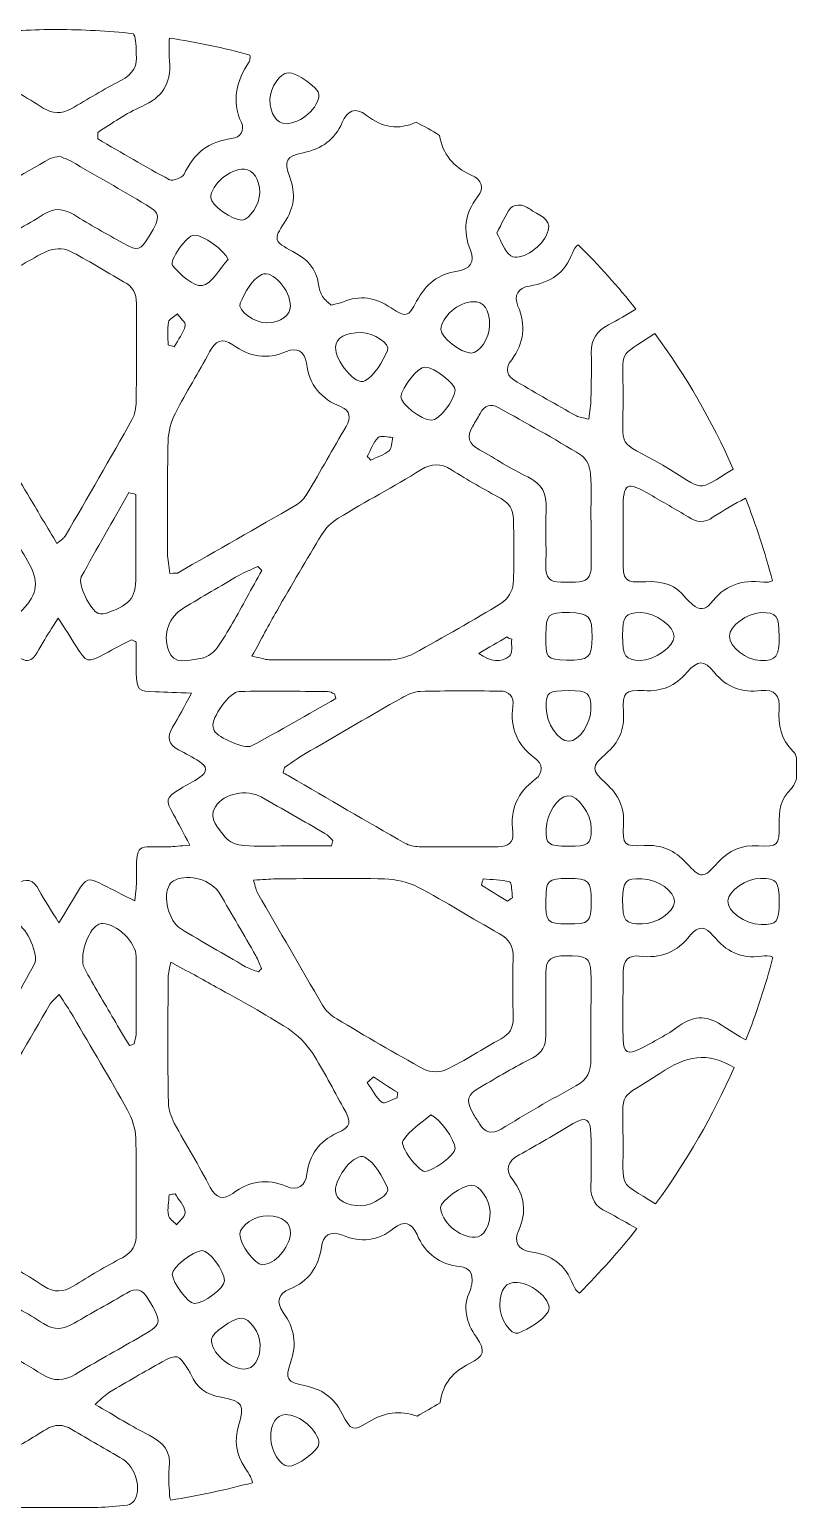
# Model space of a CAD drawing. Header units: millimetres. Extents: x -685 to 442, y -246 to 853.
# Drawn here: x -569.6 to -509.4, y 594.7 to 710.7 of the extents above; entities that cross this region are included whole.
import ezdxf

# ---------------------------------------------------------------- set-up
doc = ezdxf.new("R2010")
doc.units = ezdxf.units.MM
doc.header["$MEASUREMENT"] = 0
doc.layers.add('Layer 1', color=7, linetype='Continuous')

# ---------------------------------------------------------------- blocks, each defined once
blk = doc.blocks.new('block 117')
at = {"layer": 'Layer 1', "lineweight": 0}
for points, knots in [([(-572.47, 706.88), (-571.15, 706.08), (-569.79, 705.34), (-568.5, 704.51), (-567.76, 704.05), (-567.08, 704.02), (-566.31, 704.45), (-565.02, 705.19), (-563.73, 705.99), (-562.4, 706.67), (-561.45, 707.16), (-561.05, 707.87), (-561.2, 708.76), (-561.2, 709.62), (-561.23, 710.08), (-561.45, 710.36), (-563.42, 710.55), (-565.39, 710.67), (-567.39, 710.67), (-569.27, 710.67), (-571.12, 710.58), (-572.97, 710.39), (-573, 710.36), (-573.03, 710.36), (-573.06, 710.33), (-573.74, 709.75), (-573.27, 707.38), (-572.47, 706.88)], [0, 0, 0, 0, 1, 1, 1, 2, 2, 2, 3, 3, 3, 4, 4, 4, 5, 5, 5, 6, 6, 6, 7, 7, 7, 8, 8, 8, 9, 9, 9, 9]), ([(-558.58, 708.21), (-558.46, 706.36), (-559.14, 705.34), (-560.77, 704.64), (-561.97, 704.11), (-563.08, 703.31), (-564.22, 702.6), (-564.22, 702.42), (-564.22, 702.27), (-564.22, 702.08), (-562.34, 701), (-560.49, 699.9), (-558.58, 698.88), (-558.34, 698.76), (-557.57, 699.03), (-557.44, 699.31), (-556.67, 700.94), (-555.5, 701.9), (-553.71, 702.11), (-553.01, 702.2), (-552.67, 702.76), (-552.94, 703.37), (-553.75, 705.13), (-553.31, 706.64), (-552.33, 708.14), (-552.27, 708.24), (-552.24, 708.45), (-552.27, 708.67), (-554.33, 709.22), (-556.43, 709.68), (-558.58, 709.99), (-558.64, 709.65), (-558.64, 709.07), (-558.58, 708.21)], [0, 0, 0, 0, 1, 1, 1, 2, 2, 2, 3, 3, 3, 4, 4, 4, 5, 5, 5, 6, 6, 6, 7, 7, 7, 8, 8, 8, 9, 9, 9, 10, 10, 10, 11, 11, 11, 11]), ([(-549.43, 703.28), (-548.23, 703.31), (-546.85, 704.54), (-546.85, 705.56), (-546.85, 706.08), (-548.57, 707.31), (-549.28, 707.28), (-549.93, 707.25), (-550.67, 706.11), (-550.7, 705.19), (-550.7, 704.05), (-550.2, 703.28), (-549.43, 703.28)], [0, 0, 0, 0, 1, 1, 1, 2, 2, 2, 3, 3, 3, 4, 4, 4, 4]), ([(-543.12, 703.93), (-544.01, 704.64), (-544.63, 704.3), (-545.03, 703.37), (-545.61, 702.02), (-546.63, 701.31), (-548.08, 701), (-549.46, 700.7), (-549.62, 700.42), (-549.13, 699.07), (-548.66, 697.77), (-548.79, 696.66), (-549.56, 695.53), (-550.45, 694.17), (-550.39, 694.02), (-548.91, 693.25), (-547.77, 692.66), (-547.06, 691.93), (-546.88, 690.66), (-546.85, 690.32), (-546.72, 689.99), (-546.57, 689.71), (-546.38, 689.43), (-546.08, 689.22), (-545.89, 689.03), (-545.46, 689.16), (-545.21, 689.19), (-545, 689.28), (-543.64, 689.86), (-542.41, 689.65), (-541.18, 688.82), (-540.04, 688.05), (-539.82, 688.08), (-539.18, 689.34), (-538.47, 690.69), (-537.48, 691.49), (-535.97, 691.71), (-534.99, 691.86), (-534.59, 692.45), (-534.96, 693.34), (-535.57, 694.88), (-535.42, 696.23), (-534.4, 697.53), (-533.85, 698.23), (-534.03, 698.88), (-534.9, 699.25), (-536.28, 699.87), (-537.14, 700.85), (-537.39, 702.36), (-537.98, 702.73), (-538.59, 703.07), (-539.21, 703.4), (-540.59, 702.76), (-541.89, 702.97), (-543.12, 703.93)], [0, 0, 0, 0, 1, 1, 1, 2, 2, 2, 3, 3, 3, 4, 4, 4, 5, 5, 5, 6, 6, 6, 7, 7, 7, 8, 8, 8, 9, 9, 9, 10, 10, 10, 11, 11, 11, 12, 12, 12, 13, 13, 13, 14, 14, 14, 15, 15, 15, 16, 16, 16, 17, 17, 17, 18, 18, 18, 18]), ([(-574.35, 694.33), (-573.92, 693.4), (-573.34, 693.34), (-572.5, 693.83), (-571.18, 694.63), (-569.79, 695.31), (-568.5, 696.14), (-567.64, 696.7), (-566.93, 696.63), (-566.1, 696.14), (-564.83, 695.34), (-563.51, 694.63), (-562.22, 693.89), (-561.05, 693.25), (-560.86, 693.31), (-560.18, 694.45), (-559.26, 696.02), (-559.26, 696.23), (-560.43, 696.91), (-562.37, 698.08), (-564.34, 699.19), (-566.31, 700.33), (-566.59, 700.48), (-566.93, 700.6), (-567.21, 700.73), (-567.48, 700.67), (-567.73, 700.64), (-567.95, 700.54), (-570.16, 699.28), (-572.38, 698.02), (-574.6, 696.73), (-575.15, 696.42), (-575.28, 695.96), (-574.94, 695.37), (-574.72, 695), (-574.54, 694.66), (-574.35, 694.33)], [0, 0, 0, 0, 1, 1, 1, 2, 2, 2, 3, 3, 3, 4, 4, 4, 5, 5, 5, 6, 6, 6, 7, 7, 7, 8, 8, 8, 9, 9, 9, 10, 10, 10, 11, 11, 11, 12, 12, 12, 12]), ([(-552.88, 695.71), (-552.3, 695.74), (-551.5, 696.97), (-551.5, 697.87), (-551.5, 698.88), (-552.02, 699.68), (-552.7, 699.71), (-553.87, 699.77), (-555.32, 698.51), (-555.35, 697.46), (-555.35, 696.91), (-553.62, 695.68), (-552.88, 695.71)], [0, 0, 0, 0, 1, 1, 1, 2, 2, 2, 3, 3, 3, 4, 4, 4, 4]), ([(-531.78, 692.91), (-531.08, 692.45), (-529.5, 693.49), (-529.01, 694.48), (-528.4, 695.68), (-529.32, 695.99), (-530.06, 696.42), (-530.34, 696.6), (-530.64, 696.82), (-530.95, 696.88), (-531.23, 696.91), (-531.69, 696.88), (-531.81, 696.66), (-532.22, 696.08), (-532.49, 695.43), (-532.89, 694.69), (-532.52, 694.05), (-532.31, 693.25), (-531.78, 692.91)], [0, 0, 0, 0, 1, 1, 1, 2, 2, 2, 3, 3, 3, 4, 4, 4, 5, 5, 5, 6, 6, 6, 6]), ([(-556.03, 690.57), (-555.26, 690.69), (-554.67, 691.89), (-553.99, 692.63), (-554.24, 693.34), (-555.99, 694.57), (-556.67, 694.54), (-557.2, 694.51), (-558.67, 692.54), (-558.34, 692.14), (-557.72, 691.4), (-556.7, 690.48), (-556.03, 690.57)], [0, 0, 0, 0, 1, 1, 1, 2, 2, 2, 3, 3, 3, 4, 4, 4, 4]), ([(-526.95, 693.13), (-527.53, 691.56), (-528.7, 690.79), (-530.31, 690.54), (-531.23, 690.39), (-531.57, 689.8), (-531.23, 688.97), (-530.58, 687.43), (-530.74, 686.08), (-531.72, 684.75), (-532.31, 683.98), (-532.09, 683.43), (-531.29, 683), (-529.75, 682.11), (-528.21, 681.21), (-526.64, 680.35), (-526.42, 680.23), (-526.12, 680.2), (-525.65, 680.08), (-525.59, 680.69), (-525.5, 681.21), (-525.5, 681.71), (-525.47, 682.91), (-525.44, 684.11), (-525.47, 685.31), (-525.5, 686.35), (-525.01, 687), (-524.11, 687.49), (-523.38, 687.89), (-522.67, 688.29), (-521.96, 688.72), (-523.38, 690.51), (-524.88, 692.17), (-526.49, 693.77), (-526.67, 693.65), (-526.86, 693.4), (-526.95, 693.13)], [0, 0, 0, 0, 1, 1, 1, 2, 2, 2, 3, 3, 3, 4, 4, 4, 5, 5, 5, 6, 6, 6, 7, 7, 7, 8, 8, 8, 9, 9, 9, 10, 10, 10, 11, 11, 11, 12, 12, 12, 12]), ([(-562.19, 690.88), (-563.63, 691.68), (-564.99, 692.57), (-566.47, 693.31), (-566.93, 693.53), (-567.7, 693.49), (-568.19, 693.28), (-569.55, 692.63), (-570.78, 691.8), (-572.1, 691.09), (-572.97, 690.63), (-573.34, 690.02), (-573.31, 689), (-573.27, 686.69), (-573.4, 684.35), (-573.31, 682.05), (-573.27, 681.06), (-573, 680.04), (-572.57, 679.18), (-571.67, 677.37), (-570.59, 675.64), (-569.55, 673.89), (-568.87, 672.75), (-568.19, 671.61), (-567.42, 670.32), (-567.05, 670.66), (-566.87, 670.75), (-566.78, 670.9), (-565.02, 673.95), (-563.23, 677), (-561.51, 680.08), (-561.29, 680.48), (-561.23, 681), (-561.2, 681.46), (-561.17, 684.02), (-561.2, 686.57), (-561.17, 689.16), (-561.2, 689.96), (-561.48, 690.51), (-562.19, 690.88)], [0, 0, 0, 0, 1, 1, 1, 2, 2, 2, 3, 3, 3, 4, 4, 4, 5, 5, 5, 6, 6, 6, 7, 7, 7, 8, 8, 8, 9, 9, 9, 10, 10, 10, 11, 11, 11, 12, 12, 12, 13, 13, 13, 13]), ([(-553.04, 689.19), (-553.28, 688.6), (-551.87, 687.62), (-550.94, 687.65), (-549.86, 687.68), (-549.09, 688.23), (-549.09, 688.97), (-549.09, 690.17), (-550.48, 691.86), (-551.34, 691.43), (-552.11, 691.06), (-552.67, 690.05), (-553.04, 689.19)], [0, 0, 0, 0, 1, 1, 1, 2, 2, 2, 3, 3, 3, 4, 4, 4, 4]), ([(-534.93, 685.28), (-534.25, 685.25), (-533.45, 686.45), (-533.45, 687.46), (-533.45, 688.69), (-533.91, 689.34), (-534.74, 689.31), (-535.91, 689.28), (-537.21, 688.14), (-537.27, 687.12), (-537.3, 686.54), (-535.7, 685.28), (-534.93, 685.28)], [0, 0, 0, 0, 1, 1, 1, 2, 2, 2, 3, 3, 3, 4, 4, 4, 4]), ([(-558.21, 685.77), (-557.9, 686.32), (-557.5, 686.85), (-557.35, 687.43), (-557.29, 687.68), (-557.75, 688.05), (-557.97, 688.35), (-558.21, 688.14), (-558.61, 687.95), (-558.67, 687.71), (-558.77, 687.12), (-558.7, 686.51), (-558.7, 685.92), (-558.55, 685.86), (-558.37, 685.83), (-558.21, 685.77)], [0, 0, 0, 0, 1, 1, 1, 2, 2, 2, 3, 3, 3, 4, 4, 4, 5, 5, 5, 5]), ([(-543.24, 683.09), (-542.44, 683.55), (-541.89, 684.6), (-541.46, 685.49), (-541.21, 685.98), (-542.56, 686.88), (-543.52, 686.88), (-544.75, 686.91), (-545.52, 686.48), (-545.55, 685.74), (-545.58, 684.69), (-543.98, 682.69), (-543.24, 683.09)], [0, 0, 0, 0, 1, 1, 1, 2, 2, 2, 3, 3, 3, 4, 4, 4, 4]), ([(-522.97, 681.89), (-522.97, 677.43), (-523.56, 678.63), (-519.86, 676.47), (-516.38, 674.44), (-517.4, 674.32), (-514.32, 676.17), (-515.98, 679.95), (-518.05, 683.49), (-520.48, 686.82), (-523.44, 684.75), (-522.97, 685.86), (-522.97, 681.89)], [0, 0, 0, 0, 1, 1, 1, 2, 2, 2, 3, 3, 3, 4, 4, 4, 4]), ([(-558.55, 667.98), (-558.15, 668.01), (-558.06, 667.98), (-557.97, 668.01), (-554.85, 669.77), (-551.77, 671.55), (-548.66, 673.34), (-548.29, 673.55), (-547.99, 673.89), (-547.77, 674.26), (-546.72, 676.01), (-545.74, 677.77), (-544.72, 679.52), (-544.32, 680.2), (-544.38, 680.75), (-545.12, 681.06), (-546.69, 681.68), (-547.62, 682.78), (-547.83, 684.48), (-547.96, 685.4), (-548.6, 685.74), (-549.4, 685.4), (-550.94, 684.72), (-552.3, 685), (-553.62, 685.92), (-554.49, 686.54), (-554.98, 686.2), (-555.44, 685.37), (-556.3, 683.74), (-557.29, 682.2), (-558.12, 680.57), (-558.46, 679.92), (-558.67, 679.12), (-558.7, 678.38), (-558.77, 675.43), (-558.74, 672.5), (-558.74, 669.55), (-558.74, 669.06), (-558.61, 668.56), (-558.55, 667.98)], [0, 0, 0, 0, 1, 1, 1, 2, 2, 2, 3, 3, 3, 4, 4, 4, 5, 5, 5, 6, 6, 6, 7, 7, 7, 8, 8, 8, 9, 9, 9, 10, 10, 10, 11, 11, 11, 12, 12, 12, 13, 13, 13, 13]), ([(-538.01, 680.01), (-537.45, 679.98), (-536.19, 681.58), (-536.16, 682.35), (-536.13, 682.88), (-537.76, 684.14), (-538.53, 684.17), (-539.05, 684.2), (-540.35, 682.6), (-540.41, 681.83), (-540.44, 681.28), (-538.84, 680.04), (-538.01, 680.01)], [0, 0, 0, 0, 1, 1, 1, 2, 2, 2, 3, 3, 3, 4, 4, 4, 4]), ([(-534.19, 680.54), (-534.37, 680.2), (-534.59, 679.86), (-534.77, 679.55), (-535.3, 678.72), (-535.11, 678.14), (-534.25, 677.68), (-532.99, 677), (-531.78, 676.17), (-530.46, 675.55), (-529.32, 675), (-528.95, 674.23), (-529.01, 673.03), (-529.1, 671.52), (-528.98, 670.04), (-529.04, 668.53), (-529.07, 667.67), (-528.73, 667.27), (-527.87, 667.3), (-527.47, 667.3), (-527.1, 667.3), (-526.7, 667.3), (-525.87, 667.3), (-525.47, 667.67), (-525.47, 668.53), (-525.5, 669.73), (-525.47, 670.93), (-525.47, 672.17), (-525.47, 672.17), (-525.47, 672.17), (-525.5, 672.17), (-525.5, 673.37), (-525.44, 674.6), (-525.53, 675.8), (-525.56, 676.32), (-525.84, 677), (-526.24, 677.24), (-528.37, 678.57), (-530.58, 679.77), (-532.77, 681), (-533.35, 681.31), (-533.85, 681.18), (-534.19, 680.54)], [0, 0, 0, 0, 1, 1, 1, 2, 2, 2, 3, 3, 3, 4, 4, 4, 5, 5, 5, 6, 6, 6, 7, 7, 7, 8, 8, 8, 9, 9, 9, 10, 10, 10, 11, 11, 11, 12, 12, 12, 13, 13, 13, 14, 14, 14, 14]), ([(-542.2, 678.66), (-542.6, 678.26), (-542.78, 677.68), (-543.06, 677.15), (-542.97, 677.06), (-542.87, 676.97), (-542.78, 676.87), (-542.29, 677.12), (-541.73, 677.27), (-541.33, 677.61), (-541.12, 677.8), (-541.15, 678.29), (-541.06, 678.66), (-541.43, 678.66), (-542.01, 678.84), (-542.2, 678.66)], [0, 0, 0, 0, 1, 1, 1, 2, 2, 2, 3, 3, 3, 4, 4, 4, 5, 5, 5, 5]), ([(-532.55, 673.86), (-533.88, 674.57), (-535.17, 675.31), (-536.44, 676.11), (-537.3, 676.66), (-538.01, 676.63), (-538.84, 676.11), (-540.99, 674.81), (-543.18, 673.61), (-545.34, 672.32), (-545.86, 672.01), (-546.32, 671.52), (-546.63, 671.03), (-547.83, 669.06), (-549, 667.06), (-550.17, 665.03), (-550.79, 663.95), (-551.37, 662.84), (-552.11, 661.49), (-551.47, 661.36), (-551.1, 661.21), (-550.76, 661.21), (-547.55, 661.18), (-544.38, 661.18), (-541.18, 661.21), (-540.59, 661.21), (-539.92, 661.42), (-539.39, 661.7), (-537.05, 662.99), (-534.74, 664.29), (-532.49, 665.67), (-532.06, 665.95), (-531.63, 666.63), (-531.6, 667.15), (-531.48, 668.84), (-531.57, 670.53), (-531.57, 672.23), (-531.6, 673), (-531.91, 673.49), (-532.55, 673.86)], [0, 0, 0, 0, 1, 1, 1, 2, 2, 2, 3, 3, 3, 4, 4, 4, 5, 5, 5, 6, 6, 6, 7, 7, 7, 8, 8, 8, 9, 9, 9, 10, 10, 10, 11, 11, 11, 12, 12, 12, 13, 13, 13, 13]), ([(-517.86, 672.41), (-518.85, 673.03), (-519.86, 673.58), (-520.85, 674.17), (-522.7, 675.24), (-522.97, 675.09), (-522.97, 673.03), (-522.97, 671.74), (-522.97, 670.41), (-522.97, 669.12), (-522.97, 667.4), (-522.88, 667.24), (-521.19, 667.33), (-519.86, 667.4), (-518.82, 667.09), (-518.02, 666.01), (-517.86, 665.83), (-517.68, 665.67), (-517.49, 665.52), (-517, 665.12), (-516.48, 665.09), (-516.11, 665.61), (-515.06, 667.03), (-513.67, 667.52), (-511.95, 667.3), (-511.67, 667.27), (-511.42, 667.3), (-511.24, 667.4), (-511.82, 669.61), (-512.53, 671.77), (-513.36, 673.89), (-514.23, 673.43), (-515.06, 672.94), (-515.89, 672.41), (-516.57, 671.92), (-517.18, 671.98), (-517.86, 672.41)], [0, 0, 0, 0, 1, 1, 1, 2, 2, 2, 3, 3, 3, 4, 4, 4, 5, 5, 5, 6, 6, 6, 7, 7, 7, 8, 8, 8, 9, 9, 9, 10, 10, 10, 11, 11, 11, 12, 12, 12, 12]), ([(-570.84, 670.84), (-571.49, 671.95), (-572.13, 673.06), (-572.9, 674.38), (-573.18, 673.92), (-573.31, 673.8), (-573.31, 673.67), (-573.31, 671.43), (-573.34, 669.15), (-573.27, 666.9), (-573.27, 666.13), (-571.43, 664.63), (-570.72, 664.75), (-570.5, 664.78), (-570.29, 664.96), (-570.13, 665.12), (-568.9, 666.41), (-568.81, 667.36), (-569.73, 668.97), (-570.1, 669.61), (-570.47, 670.23), (-570.84, 670.84)], [0, 0, 0, 0, 1, 1, 1, 2, 2, 2, 3, 3, 3, 4, 4, 4, 5, 5, 5, 6, 6, 6, 7, 7, 7, 7]), ([(-561.79, 674.32), (-563.05, 672.1), (-564.31, 669.92), (-565.51, 667.7), (-565.82, 667.15), (-564.77, 665.06), (-564.19, 664.84), (-563.94, 664.75), (-563.63, 664.81), (-563.39, 664.9), (-561.54, 665.61), (-561.2, 666.1), (-561.23, 668.13), (-561.23, 668.87), (-561.23, 669.58), (-561.23, 670.32), (-561.23, 671.61), (-561.23, 672.87), (-561.23, 674.17), (-561.42, 674.23), (-561.6, 674.29), (-561.79, 674.32)], [0, 0, 0, 0, 1, 1, 1, 2, 2, 2, 3, 3, 3, 4, 4, 4, 5, 5, 5, 6, 6, 6, 7, 7, 7, 7]), ([(-556.33, 661.27), (-555.81, 661.3), (-555.16, 661.7), (-554.85, 662.13), (-553.99, 663.39), (-553.25, 664.75), (-552.51, 666.1), (-552.11, 666.81), (-551.74, 667.52), (-551.34, 668.2), (-551.44, 668.32), (-551.56, 668.41), (-551.65, 668.53), (-552.14, 668.29), (-552.67, 668.1), (-553.13, 667.83), (-554.58, 667), (-556.03, 666.13), (-557.47, 665.27), (-558.61, 664.59), (-559.14, 663.27), (-558.67, 661.95), (-558.24, 660.72), (-557.13, 661.21), (-556.33, 661.27)], [0, 0, 0, 0, 1, 1, 1, 2, 2, 2, 3, 3, 3, 4, 4, 4, 5, 5, 5, 6, 6, 6, 7, 7, 7, 8, 8, 8, 8]), ([(-527.19, 664.9), (-528.89, 664.93), (-529.01, 664.78), (-529.04, 663.15), (-529.07, 661.3), (-528.98, 661.21), (-527.41, 661.18), (-525.65, 661.15), (-525.44, 661.33), (-525.41, 662.99), (-525.38, 664.59), (-525.65, 664.87), (-527.19, 664.9)], [0, 0, 0, 0, 1, 1, 1, 2, 2, 2, 3, 3, 3, 4, 4, 4, 4]), ([(-521.62, 661.15), (-520.54, 661.15), (-518.97, 662.26), (-518.97, 663.03), (-518.94, 663.83), (-520.45, 664.9), (-521.59, 664.9), (-522.79, 664.9), (-523.01, 664.63), (-523.01, 663.12), (-523.01, 661.46), (-522.79, 661.18), (-521.62, 661.15)], [0, 0, 0, 0, 1, 1, 1, 2, 2, 2, 3, 3, 3, 4, 4, 4, 4]), ([(-512.19, 661.15), (-510.96, 661.12), (-510.68, 661.46), (-510.72, 663.03), (-510.72, 664.69), (-510.93, 664.93), (-512.16, 664.9), (-513.24, 664.87), (-514.6, 663.86), (-514.63, 663.06), (-514.63, 662.19), (-513.3, 661.18), (-512.19, 661.15)], [0, 0, 0, 0, 1, 1, 1, 2, 2, 2, 3, 3, 3, 4, 4, 4, 4]), ([(-577.28, 658.69), (-577.34, 658.32), (-577.4, 658.22), (-577.37, 658.13), (-577.06, 657.52), (-576.79, 656.93), (-576.45, 656.32), (-575.68, 654.84), (-575.68, 654.84), (-577.03, 653.98), (-577.68, 653.58), (-578.26, 653.15), (-579.16, 652.53), (-578.17, 651.91), (-577.46, 651.45), (-576.72, 651.05), (-575.86, 650.59), (-575.68, 650.04), (-576.23, 649.18), (-576.69, 648.47), (-577.03, 647.7), (-577.62, 646.56), (-576.45, 646.56), (-575.65, 646.56), (-574.85, 646.56), (-573.34, 646.53), (-573.31, 646.53), (-573.27, 645.02), (-573.24, 644.19), (-573.18, 643.36), (-573.12, 642.25), (-572.07, 642.8), (-571.36, 643.14), (-570.66, 643.57), (-569.82, 644.1), (-569.27, 644), (-568.81, 643.08), (-568.41, 642.31), (-567.88, 641.57), (-567.27, 640.56), (-566.65, 641.57), (-566.22, 642.28), (-565.82, 642.96), (-565.11, 644.13), (-564.99, 644.13), (-563.76, 643.51), (-563.02, 643.14), (-562.28, 642.77), (-561.32, 642.28), (-561.23, 643.08), (-561.17, 643.48), (-561.17, 643.91), (-561.2, 647.02), (-561.17, 646.47), (-558.64, 646.53), (-558.21, 646.53), (-557.81, 646.59), (-556.98, 646.65), (-557.5, 647.64), (-557.87, 648.34), (-558.27, 649.05), (-558.92, 650.25), (-558.92, 650.34), (-557.72, 651.08), (-557.23, 651.39), (-556.7, 651.64), (-556.21, 651.98), (-555.59, 652.38), (-555.62, 652.84), (-556.24, 653.21), (-556.76, 653.55), (-557.32, 653.85), (-557.87, 654.13), (-558.67, 654.56), (-558.83, 655.12), (-558.34, 655.92), (-557.87, 656.68), (-557.47, 657.49), (-556.86, 658.59), (-558, 658.62), (-558.83, 658.65), (-559.69, 658.69), (-561.05, 658.72), (-561.14, 658.81), (-561.2, 660.19), (-561.23, 660.99), (-561.2, 661.79), (-561.2, 662.59), (-561.32, 662.66), (-561.45, 662.72), (-561.57, 662.78), (-562.28, 662.41), (-562.99, 662.04), (-563.66, 661.67), (-565.02, 660.93), (-565.11, 660.96), (-565.94, 662.29), (-566.34, 662.96), (-566.78, 663.61), (-567.33, 664.47), (-567.85, 663.64), (-568.19, 663.15), (-568.5, 662.59), (-569.52, 660.81), (-569.49, 660.81), (-571.21, 661.82), (-571.76, 662.13), (-572.38, 662.38), (-573.15, 662.75), (-573.18, 661.79), (-573.24, 661.15), (-573.24, 660.47), (-573.27, 658.81), (-573.37, 658.69), (-575.06, 658.65), (-575.86, 658.69), (-576.6, 658.69), (-577.28, 658.69)], [0, 0, 0, 0, 1, 1, 1, 2, 2, 2, 3, 3, 3, 4, 4, 4, 5, 5, 5, 6, 6, 6, 7, 7, 7, 8, 8, 8, 9, 9, 9, 10, 10, 10, 11, 11, 11, 12, 12, 12, 13, 13, 13, 14, 14, 14, 15, 15, 15, 16, 16, 16, 17, 17, 17, 18, 18, 18, 19, 19, 19, 20, 20, 20, 21, 21, 21, 22, 22, 22, 23, 23, 23, 24, 24, 24, 25, 25, 25, 26, 26, 26, 27, 27, 27, 28, 28, 28, 29, 29, 29, 30, 30, 30, 31, 31, 31, 32, 32, 32, 33, 33, 33, 34, 34, 34, 35, 35, 35, 36, 36, 36, 37, 37, 37, 38, 38, 38, 39, 39, 39, 39]), ([(-532.09, 662.99), (-532.77, 662.59), (-533.48, 662.19), (-534.31, 661.7), (-533.35, 661.02), (-532.55, 660.96), (-531.88, 661.49), (-531.63, 661.67), (-531.75, 662.35), (-531.72, 662.81), (-531.85, 662.84), (-531.97, 662.9), (-532.09, 662.99)], [0, 0, 0, 0, 1, 1, 1, 2, 2, 2, 3, 3, 3, 4, 4, 4, 4]), ([(-510.72, 657.33), (-510.62, 658.38), (-511.09, 658.9), (-512.13, 658.78), (-513.61, 658.62), (-514.81, 658.99), (-515.83, 660.22), (-516.63, 661.21), (-517.09, 661.18), (-517.95, 660.22), (-518.88, 659.15), (-519.93, 658.69), (-521.34, 658.78), (-522.82, 658.87), (-523.04, 658.65), (-522.94, 657.12), (-522.85, 655.73), (-523.28, 654.75), (-524.33, 653.82), (-525.47, 652.84), (-525.47, 652.53), (-524.33, 651.51), (-523.31, 650.59), (-522.85, 649.61), (-522.94, 648.22), (-523.04, 646.71), (-522.88, 646.53), (-521.31, 646.62), (-519.93, 646.71), (-518.94, 646.25), (-518.02, 645.27), (-516.85, 644), (-516.69, 644), (-515.52, 645.3), (-514.63, 646.28), (-513.67, 646.68), (-512.35, 646.59), (-510.84, 646.5), (-510.68, 646.68), (-510.72, 648.22), (-510.75, 649.33), (-510.62, 650.28), (-509.76, 651.11), (-509.58, 651.3), (-509.45, 651.58), (-509.36, 651.88), (-509.36, 652.13), (-509.36, 652.38), (-509.36, 652.62), (-509.36, 652.93), (-509.36, 653.21), (-509.36, 653.51), (-509.42, 653.73), (-509.51, 653.91), (-509.64, 654.04), (-510.59, 654.96), (-510.81, 656.1), (-510.72, 657.33)], [0, 0, 0, 0, 1, 1, 1, 2, 2, 2, 3, 3, 3, 4, 4, 4, 5, 5, 5, 6, 6, 6, 7, 7, 7, 8, 8, 8, 9, 9, 9, 10, 10, 10, 11, 11, 11, 12, 12, 12, 13, 13, 13, 14, 14, 14, 15, 15, 15, 16, 16, 16, 17, 17, 17, 18, 18, 18, 19, 19, 19, 19]), ([(-555.16, 655.92), (-555.13, 655.82), (-555.1, 655.73), (-555.07, 655.64), (-554.76, 655.08), (-552.67, 654.16), (-552.14, 654.44), (-549.93, 655.64), (-547.71, 656.9), (-545.52, 658.16), (-545.55, 658.29), (-545.58, 658.41), (-545.64, 658.53), (-545.83, 658.59), (-545.98, 658.72), (-546.17, 658.72), (-548.48, 658.72), (-550.79, 658.75), (-553.1, 658.72), (-553.87, 658.69), (-555.32, 656.65), (-555.16, 655.92)], [0, 0, 0, 0, 1, 1, 1, 2, 2, 2, 3, 3, 3, 4, 4, 4, 5, 5, 5, 6, 6, 6, 7, 7, 7, 7]), ([(-529.87, 651.82), (-529.2, 652.35), (-529.26, 653.02), (-529.94, 653.51), (-531.29, 654.53), (-531.85, 655.85), (-531.63, 657.55), (-531.54, 658.29), (-531.85, 658.75), (-532.68, 658.75), (-534.74, 658.75), (-536.84, 658.78), (-538.9, 658.72), (-539.39, 658.72), (-539.92, 658.44), (-540.38, 658.19), (-542.78, 656.84), (-545.15, 655.45), (-547.52, 654.07), (-548.23, 653.67), (-548.88, 653.21), (-549.56, 652.75), (-549.59, 652.59), (-549.62, 652.47), (-549.65, 652.31), (-549.46, 652.22), (-549.31, 652.13), (-549.13, 652.04), (-546.14, 650.28), (-543.12, 648.53), (-540.1, 646.81), (-539.79, 646.62), (-539.36, 646.53), (-538.99, 646.53), (-536.93, 646.5), (-534.83, 646.53), (-532.77, 646.53), (-532, 646.53), (-531.54, 646.84), (-531.63, 647.64), (-531.88, 649.45), (-531.26, 650.78), (-529.87, 651.82)], [0, 0, 0, 0, 1, 1, 1, 2, 2, 2, 3, 3, 3, 4, 4, 4, 5, 5, 5, 6, 6, 6, 7, 7, 7, 8, 8, 8, 9, 9, 9, 10, 10, 10, 11, 11, 11, 12, 12, 12, 13, 13, 13, 14, 14, 14, 14]), ([(-525.5, 657.33), (-525.5, 658.62), (-525.72, 658.78), (-527.23, 658.78), (-528.86, 658.78), (-529.01, 658.69), (-529.01, 657.45), (-529.01, 656.22), (-528.06, 654.81), (-527.23, 654.81), (-526.42, 654.81), (-525.5, 656.19), (-525.5, 657.33)], [0, 0, 0, 0, 1, 1, 1, 2, 2, 2, 3, 3, 3, 4, 4, 4, 4]), ([(-545.86, 646.59), (-545.83, 646.74), (-545.8, 646.87), (-545.77, 647.02), (-545.98, 647.21), (-546.14, 647.45), (-546.38, 647.57), (-548.05, 648.53), (-549.71, 649.48), (-551.4, 650.44), (-552.51, 651.05), (-554.3, 650.74), (-554.98, 649.67), (-555.62, 648.68), (-554.67, 647.94), (-554.21, 647.27), (-553.93, 646.9), (-553.25, 646.65), (-552.76, 646.62), (-551.65, 646.53), (-550.54, 646.59), (-549.43, 646.59), (-548.2, 646.59), (-547.03, 646.59), (-545.86, 646.59)], [0, 0, 0, 0, 1, 1, 1, 2, 2, 2, 3, 3, 3, 4, 4, 4, 5, 5, 5, 6, 6, 6, 7, 7, 7, 8, 8, 8, 8]), ([(-527.26, 646.56), (-525.69, 646.56), (-525.5, 646.68), (-525.47, 647.94), (-525.47, 649.11), (-526.52, 650.59), (-527.32, 650.53), (-528.09, 650.47), (-529.01, 649.05), (-529.01, 647.94), (-529.04, 646.71), (-528.89, 646.59), (-527.26, 646.56)], [0, 0, 0, 0, 1, 1, 1, 2, 2, 2, 3, 3, 3, 4, 4, 4, 4]), ([(-558.15, 643.91), (-558.3, 643.85), (-558.49, 643.7), (-558.58, 643.54), (-559.14, 642.68), (-558.64, 640.65), (-557.72, 640.1), (-556.03, 639.08), (-554.33, 638.1), (-552.61, 637.11), (-552.3, 636.93), (-551.93, 636.83), (-551.59, 636.71), (-551.53, 636.8), (-551.44, 636.86), (-551.37, 636.96), (-551.53, 637.3), (-551.62, 637.66), (-551.81, 637.97), (-552.73, 639.6), (-553.68, 641.2), (-554.64, 642.84), (-555.29, 643.91), (-557.04, 644.44), (-558.15, 643.91)], [0, 0, 0, 0, 1, 1, 1, 2, 2, 2, 3, 3, 3, 4, 4, 4, 5, 5, 5, 6, 6, 6, 7, 7, 7, 8, 8, 8, 8]), ([(-532.68, 639.7), (-534.83, 640.9), (-536.9, 642.22), (-539.08, 643.36), (-539.85, 643.76), (-540.81, 643.97), (-541.7, 644), (-544.54, 644.07), (-547.4, 644.04), (-550.23, 644), (-550.76, 644), (-551.25, 643.94), (-551.99, 643.91), (-551.84, 643.39), (-551.77, 643.08), (-551.65, 642.87), (-549.96, 639.94), (-548.29, 637.02), (-546.57, 634.09), (-546.32, 633.66), (-545.89, 633.26), (-545.46, 633.02), (-543.18, 631.66), (-540.9, 630.31), (-538.56, 629.05), (-538.1, 628.8), (-537.3, 628.8), (-536.84, 629.05), (-535.36, 629.75), (-534, 630.68), (-532.55, 631.45), (-531.88, 631.82), (-531.6, 632.31), (-531.6, 633.08), (-531.63, 634.68), (-531.66, 636.28), (-531.6, 637.85), (-531.57, 638.71), (-531.91, 639.26), (-532.68, 639.7)], [0, 0, 0, 0, 1, 1, 1, 2, 2, 2, 3, 3, 3, 4, 4, 4, 5, 5, 5, 6, 6, 6, 7, 7, 7, 8, 8, 8, 9, 9, 9, 10, 10, 10, 11, 11, 11, 12, 12, 12, 13, 13, 13, 13]), ([(-531.66, 642.53), (-531.72, 642.96), (-531.69, 643.7), (-531.88, 643.76), (-532.55, 643.97), (-533.26, 643.94), (-533.97, 644), (-534, 643.85), (-534.06, 643.7), (-534.09, 643.51), (-533.42, 643.08), (-532.74, 642.68), (-532.06, 642.25), (-531.94, 642.34), (-531.81, 642.43), (-531.66, 642.53)], [0, 0, 0, 0, 1, 1, 1, 2, 2, 2, 3, 3, 3, 4, 4, 4, 5, 5, 5, 5]), ([(-527.29, 644.04), (-528.89, 644.04), (-529.01, 643.91), (-529.04, 642.34), (-529.04, 640.62), (-528.95, 640.47), (-527.32, 640.47), (-525.62, 640.47), (-525.47, 640.59), (-525.47, 642.22), (-525.47, 643.85), (-525.65, 644.04), (-527.29, 644.04)], [0, 0, 0, 0, 1, 1, 1, 2, 2, 2, 3, 3, 3, 4, 4, 4, 4]), ([(-521.47, 640.47), (-520.36, 640.47), (-519, 641.39), (-518.94, 642.19), (-518.88, 643.02), (-520.26, 644), (-521.5, 644), (-522.82, 644.04), (-522.97, 643.85), (-523.01, 642.37), (-523.01, 640.71), (-522.82, 640.47), (-521.47, 640.47)], [0, 0, 0, 0, 1, 1, 1, 2, 2, 2, 3, 3, 3, 4, 4, 4, 4]), ([(-512.13, 640.43), (-510.9, 640.4), (-510.72, 640.65), (-510.72, 642.19), (-510.72, 643.82), (-510.87, 644.04), (-512.19, 644.04), (-513.27, 644.04), (-514.69, 643.08), (-514.75, 642.28), (-514.78, 641.42), (-513.43, 640.47), (-512.13, 640.43)], [0, 0, 0, 0, 1, 1, 1, 2, 2, 2, 3, 3, 3, 4, 4, 4, 4]), ([(-572.66, 631.36), (-571.49, 633.32), (-570.29, 635.29), (-569.18, 637.33), (-568.81, 637.97), (-569.82, 640.22), (-570.5, 640.43), (-570.63, 640.47), (-570.78, 640.47), (-570.93, 640.47), (-572.26, 640.28), (-573.31, 639.08), (-573.31, 637.7), (-573.31, 636.09), (-573.31, 634.53), (-573.31, 632.92), (-573.31, 632.37), (-573.24, 631.82), (-573.21, 631.08), (-572.81, 631.29), (-572.69, 631.29), (-572.66, 631.36)], [0, 0, 0, 0, 1, 1, 1, 2, 2, 2, 3, 3, 3, 4, 4, 4, 5, 5, 5, 6, 6, 6, 7, 7, 7, 7]), ([(-561.72, 630.92), (-561.6, 630.96), (-561.48, 631.02), (-561.35, 631.05), (-561.29, 631.36), (-561.2, 631.66), (-561.2, 632), (-561.2, 633.97), (-561.2, 635.94), (-561.2, 637.91), (-561.2, 639.02), (-562.74, 640.5), (-563.82, 640.5), (-563.94, 640.5), (-564.1, 640.47), (-564.22, 640.4), (-565.02, 639.97), (-565.7, 637.82), (-565.27, 636.99), (-564.53, 635.63), (-563.73, 634.31), (-562.96, 632.99), (-562.56, 632.31), (-562.15, 631.6), (-561.72, 630.92)], [0, 0, 0, 0, 1, 1, 1, 2, 2, 2, 3, 3, 3, 4, 4, 4, 5, 5, 5, 6, 6, 6, 7, 7, 7, 8, 8, 8, 8]), ([(-512.1, 637.94), (-513.7, 637.7), (-514.9, 638.31), (-515.89, 639.54), (-516.44, 640.25), (-517.09, 640.37), (-517.68, 639.6), (-518.72, 638.25), (-520.02, 637.73), (-521.71, 637.94), (-522.51, 638.06), (-522.97, 637.57), (-522.97, 636.74), (-522.97, 634.96), (-523.01, 633.17), (-522.97, 631.39), (-522.94, 630.37), (-522.57, 630.19), (-521.68, 630.65), (-520.6, 631.2), (-519.52, 631.76), (-518.57, 632.46), (-517.31, 633.36), (-516.26, 633.26), (-515.03, 632.4), (-514.5, 632.03), (-513.92, 631.69), (-513.33, 631.36), (-512.5, 633.48), (-511.79, 635.63), (-511.21, 637.85), (-511.49, 638), (-511.82, 638), (-512.1, 637.94)], [0, 0, 0, 0, 1, 1, 1, 2, 2, 2, 3, 3, 3, 4, 4, 4, 5, 5, 5, 6, 6, 6, 7, 7, 7, 8, 8, 8, 9, 9, 9, 10, 10, 10, 11, 11, 11, 11]), ([(-544.94, 626.06), (-545.74, 627.48), (-546.48, 628.95), (-547.37, 630.34), (-547.86, 631.08), (-548.54, 631.76), (-549.28, 632.25), (-551.1, 633.42), (-553.01, 634.46), (-554.92, 635.51), (-556.03, 636.16), (-557.16, 636.74), (-558.49, 637.48), (-558.61, 636.8), (-558.7, 636.46), (-558.7, 636.16), (-558.7, 632.92), (-558.74, 629.69), (-558.67, 626.46), (-558.67, 625.91), (-558.46, 625.32), (-558.21, 624.83), (-557.29, 623.14), (-556.27, 621.48), (-555.38, 619.78), (-554.92, 618.95), (-554.36, 618.77), (-553.62, 619.32), (-552.3, 620.28), (-550.94, 620.52), (-549.43, 619.88), (-548.51, 619.48), (-547.92, 619.88), (-547.8, 620.86), (-547.59, 622.37), (-546.85, 623.38), (-545.43, 624.06), (-544.29, 624.55), (-544.29, 624.89), (-544.94, 626.06)], [0, 0, 0, 0, 1, 1, 1, 2, 2, 2, 3, 3, 3, 4, 4, 4, 5, 5, 5, 6, 6, 6, 7, 7, 7, 8, 8, 8, 9, 9, 9, 10, 10, 10, 11, 11, 11, 12, 12, 12, 13, 13, 13, 13]), ([(-525.5, 636.65), (-525.56, 637.85), (-525.81, 637.97), (-527.5, 637.97), (-528.49, 637.97), (-529.07, 637.76), (-529.04, 636.62), (-529.01, 634.99), (-529.07, 633.32), (-529.04, 631.69), (-529.04, 630.89), (-529.29, 630.37), (-530.06, 629.97), (-531.48, 629.26), (-532.83, 628.43), (-534.22, 627.63), (-535.23, 627.02), (-535.33, 626.65), (-534.77, 625.63), (-534.62, 625.32), (-534.4, 625.05), (-534.25, 624.77), (-533.82, 624.06), (-533.29, 623.94), (-532.55, 624.37), (-530.61, 625.54), (-528.67, 626.68), (-526.67, 627.75), (-525.78, 628.25), (-525.47, 628.89), (-525.5, 629.85), (-525.53, 630.89), (-525.5, 631.97), (-525.5, 633.02), (-525.5, 634.22), (-525.44, 635.45), (-525.5, 636.65)], [0, 0, 0, 0, 1, 1, 1, 2, 2, 2, 3, 3, 3, 4, 4, 4, 5, 5, 5, 6, 6, 6, 7, 7, 7, 8, 8, 8, 9, 9, 9, 10, 10, 10, 11, 11, 11, 12, 12, 12, 12]), ([(-572.2, 614.21), (-570.9, 613.57), (-569.64, 612.83), (-568.44, 612.03), (-567.64, 611.5), (-566.93, 611.57), (-566.16, 612.03), (-564.9, 612.8), (-563.6, 613.6), (-562.28, 614.27), (-561.48, 614.7), (-561.2, 615.26), (-561.2, 616.12), (-561.23, 618.64), (-561.17, 621.14), (-561.23, 623.66), (-561.26, 624.4), (-561.51, 625.2), (-561.88, 625.85), (-563.26, 628.34), (-564.74, 630.77), (-566.16, 633.23), (-566.47, 633.76), (-566.81, 634.25), (-567.24, 634.93), (-567.64, 634.53), (-567.82, 634.37), (-567.95, 634.19), (-569.61, 631.36), (-571.27, 628.52), (-572.84, 625.63), (-573.12, 625.11), (-573.27, 624.43), (-573.27, 623.85), (-573.34, 621.29), (-573.27, 618.74), (-573.31, 616.15), (-573.34, 615.26), (-573.06, 614.64), (-572.2, 614.21)], [0, 0, 0, 0, 1, 1, 1, 2, 2, 2, 3, 3, 3, 4, 4, 4, 5, 5, 5, 6, 6, 6, 7, 7, 7, 8, 8, 8, 9, 9, 9, 10, 10, 10, 11, 11, 11, 12, 12, 12, 13, 13, 13, 13]), ([(-520.08, 628.74), (-523.38, 626.52), (-523.01, 627.66), (-522.97, 623.6), (-522.94, 619.41), (-523.44, 620.43), (-520.42, 618.49), (-517.98, 621.81), (-515.92, 625.42), (-514.26, 629.2), (-516.35, 630.46), (-518.02, 630.12), (-520.08, 628.74)], [0, 0, 0, 0, 1, 1, 1, 2, 2, 2, 3, 3, 3, 4, 4, 4, 4]), ([(-543.06, 628.03), (-542.69, 627.48), (-542.38, 626.86), (-541.89, 626.46), (-541.73, 626.31), (-541.12, 626.68), (-540.72, 626.83), (-540.69, 626.95), (-540.69, 627.11), (-540.65, 627.23), (-541.3, 627.63), (-541.95, 628.03), (-542.56, 628.46), (-542.75, 628.28), (-542.9, 628.15), (-543.06, 628.03)], [0, 0, 0, 0, 1, 1, 1, 2, 2, 2, 3, 3, 3, 4, 4, 4, 5, 5, 5, 5]), ([(-536.16, 622.83), (-536.13, 623.48), (-537.42, 625.29), (-538.07, 625.48), (-538.81, 624.83), (-539.73, 624.28), (-540.25, 623.48), (-540.56, 623.01), (-539.05, 621.08), (-538.56, 621.04), (-537.94, 621.01), (-536.19, 622.31), (-536.16, 622.83)], [0, 0, 0, 0, 1, 1, 1, 2, 2, 2, 3, 3, 3, 4, 4, 4, 4]), ([(-525.5, 619.91), (-525.47, 621.26), (-525.47, 622.61), (-525.5, 623.97), (-525.53, 625.17), (-525.84, 625.38), (-526.89, 624.8), (-528.3, 624), (-529.69, 623.11), (-531.14, 622.34), (-532.09, 621.81), (-532.25, 621.17), (-531.63, 620.37), (-530.71, 619.14), (-530.52, 617.84), (-531.17, 616.43), (-531.57, 615.57), (-531.26, 614.86), (-530.24, 614.74), (-528.61, 614.52), (-527.5, 613.72), (-526.89, 612.15), (-526.76, 611.84), (-526.61, 611.63), (-526.39, 611.5), (-524.79, 613.1), (-523.28, 614.77), (-521.9, 616.55), (-522.67, 617.01), (-523.44, 617.44), (-524.24, 617.87), (-525.16, 618.27), (-525.53, 618.92), (-525.5, 619.91)], [0, 0, 0, 0, 1, 1, 1, 2, 2, 2, 3, 3, 3, 4, 4, 4, 5, 5, 5, 6, 6, 6, 7, 7, 7, 8, 8, 8, 9, 9, 9, 10, 10, 10, 11, 11, 11, 11]), ([(-543.24, 622.15), (-544.01, 622.58), (-545.61, 620.58), (-545.55, 619.51), (-545.52, 618.8), (-544.69, 618.34), (-543.52, 618.34), (-542.63, 618.37), (-541.21, 619.29), (-541.46, 619.75), (-541.89, 620.64), (-542.44, 621.72), (-543.24, 622.15)], [0, 0, 0, 0, 1, 1, 1, 2, 2, 2, 3, 3, 3, 4, 4, 4, 4]), ([(-534.86, 619.97), (-535.54, 620), (-537.3, 618.74), (-537.3, 618.21), (-537.33, 617.17), (-535.79, 615.81), (-534.59, 615.87), (-533.91, 615.9), (-533.39, 616.8), (-533.42, 617.87), (-533.45, 618.86), (-534.25, 619.97), (-534.86, 619.97)], [0, 0, 0, 0, 1, 1, 1, 2, 2, 2, 3, 3, 3, 4, 4, 4, 4]), ([(-557.35, 617.87), (-557.44, 618.37), (-557.87, 618.83), (-558.15, 619.29), (-558.3, 619.26), (-558.46, 619.23), (-558.61, 619.2), (-558.64, 618.64), (-558.77, 618.12), (-558.67, 617.6), (-558.64, 617.32), (-558.24, 617.11), (-558.03, 616.86), (-557.78, 617.2), (-557.29, 617.57), (-557.35, 617.87)], [0, 0, 0, 0, 1, 1, 1, 2, 2, 2, 3, 3, 3, 4, 4, 4, 5, 5, 5, 5]), ([(-550.88, 617.57), (-551.81, 617.6), (-553.07, 616.77), (-553.07, 616.12), (-553.07, 615.35), (-551.87, 613.72), (-551.31, 613.72), (-550.33, 613.72), (-549.19, 615.01), (-549.09, 616.18), (-549.06, 617.01), (-549.68, 617.51), (-550.88, 617.57)], [0, 0, 0, 0, 1, 1, 1, 2, 2, 2, 3, 3, 3, 4, 4, 4, 4]), ([(-535.02, 605.96), (-533.85, 606.55), (-533.76, 606.92), (-534.49, 608.03), (-535.3, 609.2), (-535.6, 610.36), (-534.99, 611.69), (-534.9, 611.9), (-534.86, 612.15), (-534.86, 612.18), (-534.71, 613.13), (-535.11, 613.5), (-535.76, 613.57), (-537.39, 613.75), (-538.5, 614.58), (-539.15, 616.09), (-539.55, 617.04), (-540.22, 617.2), (-540.96, 616.58), (-542.23, 615.57), (-543.55, 615.44), (-545, 616.03), (-545.95, 616.43), (-546.54, 616.03), (-546.66, 615.07), (-546.91, 613.5), (-547.65, 612.43), (-549.16, 611.81), (-550.02, 611.44), (-550.27, 610.83), (-549.65, 609.96), (-548.76, 608.76), (-548.57, 607.47), (-549.09, 606.03), (-549.53, 604.76), (-549.34, 604.49), (-548.02, 604.24), (-546.63, 603.96), (-545.68, 603.32), (-545.03, 602.02), (-544.35, 600.67), (-544.17, 600.64), (-542.93, 601.38), (-541.7, 602.15), (-540.53, 602.3), (-539.15, 601.84), (-538.53, 602.18), (-537.94, 602.52), (-537.33, 602.89), (-537.33, 602.89), (-537.33, 602.92), (-537.33, 602.92), (-537.11, 604.46), (-536.31, 605.32), (-535.02, 605.96)], [0, 0, 0, 0, 1, 1, 1, 2, 2, 2, 3, 3, 3, 4, 4, 4, 5, 5, 5, 6, 6, 6, 7, 7, 7, 8, 8, 8, 9, 9, 9, 10, 10, 10, 11, 11, 11, 12, 12, 12, 13, 13, 13, 14, 14, 14, 15, 15, 15, 16, 16, 16, 17, 17, 17, 18, 18, 18, 18]), ([(-554.27, 612.46), (-554.3, 613.26), (-555.47, 614.86), (-556.03, 614.83), (-556.76, 614.8), (-558.4, 613.5), (-558.37, 612.98), (-558.34, 612.27), (-557.13, 610.7), (-556.64, 610.67), (-555.9, 610.67), (-554.27, 611.87), (-554.27, 612.46)], [0, 0, 0, 0, 1, 1, 1, 2, 2, 2, 3, 3, 3, 4, 4, 4, 4]), ([(-561.94, 611.5), (-563.29, 610.7), (-564.71, 609.93), (-566.07, 609.13), (-566.9, 608.64), (-567.61, 608.55), (-568.47, 609.1), (-569.73, 609.9), (-571.06, 610.61), (-572.35, 611.35), (-572.63, 611.5), (-572.94, 611.66), (-573.24, 611.81), (-574.44, 611.57), (-574.57, 610.43), (-575, 609.66), (-575.12, 609.44), (-574.66, 608.7), (-574.29, 608.49), (-572.41, 607.32), (-570.44, 606.3), (-568.56, 605.1), (-567.64, 604.55), (-566.9, 604.58), (-566, 605.1), (-564.4, 606.09), (-562.74, 606.98), (-561.11, 607.93), (-559.07, 609.1), (-559.11, 609.07), (-560.28, 611.07), (-560.74, 611.78), (-561.2, 611.97), (-561.94, 611.5)], [0, 0, 0, 0, 1, 1, 1, 2, 2, 2, 3, 3, 3, 4, 4, 4, 5, 5, 5, 6, 6, 6, 7, 7, 7, 8, 8, 8, 9, 9, 9, 10, 10, 10, 11, 11, 11, 11]), ([(-532.65, 610.55), (-532.68, 609.53), (-531.78, 608.12), (-531.2, 608.36), (-530.34, 608.73), (-529.32, 609.26), (-528.86, 610.03), (-528.4, 610.8), (-530.06, 612.27), (-531.29, 612.33), (-532.15, 612.4), (-532.62, 611.81), (-532.65, 610.55)], [0, 0, 0, 0, 1, 1, 1, 2, 2, 2, 3, 3, 3, 4, 4, 4, 4]), ([(-552.94, 609.53), (-553.62, 609.53), (-555.26, 608.36), (-555.29, 607.87), (-555.35, 606.86), (-553.93, 605.56), (-552.73, 605.53), (-551.96, 605.53), (-551.47, 606.27), (-551.47, 607.44), (-551.47, 608.33), (-552.3, 609.53), (-552.94, 609.53)], [0, 0, 0, 0, 1, 1, 1, 2, 2, 2, 3, 3, 3, 4, 4, 4, 4]), ([(-553.16, 601.07), (-552.67, 602.73), (-552.82, 603.01), (-554.52, 603.32), (-555.69, 603.53), (-556.46, 604.06), (-556.92, 605.13), (-556.98, 605.26), (-557.07, 605.38), (-557.13, 605.5), (-557.87, 606.7), (-558, 606.73), (-559.17, 606.09), (-560.55, 605.32), (-561.94, 604.52), (-563.29, 603.72), (-563.6, 603.53), (-563.85, 603.26), (-564.43, 602.76), (-562.83, 601.84), (-561.54, 601.01), (-560.18, 600.33), (-559.07, 599.78), (-558.43, 599.04), (-558.61, 597.75), (-558.7, 597.07), (-558.61, 596.39), (-558.58, 595.71), (-558.58, 595.53), (-558.55, 595.38), (-558.49, 595.25), (-556.3, 595.59), (-554.18, 596.05), (-552.08, 596.61), (-552.08, 596.88), (-552.3, 597.22), (-552.67, 597.81), (-553.35, 598.85), (-553.53, 599.87), (-553.16, 601.07)], [0, 0, 0, 0, 1, 1, 1, 2, 2, 2, 3, 3, 3, 4, 4, 4, 5, 5, 5, 6, 6, 6, 7, 7, 7, 8, 8, 8, 9, 9, 9, 10, 10, 10, 11, 11, 11, 12, 12, 12, 13, 13, 13, 13]), ([(-561.35, 595.19), (-560.74, 596.11), (-561.26, 597.84), (-562.25, 598.45), (-563.57, 599.25), (-564.93, 599.99), (-566.25, 600.79), (-566.96, 601.22), (-567.58, 601.22), (-568.28, 600.79), (-569.36, 600.15), (-570.41, 599.44), (-571.55, 598.95), (-572.97, 598.33), (-573.46, 597.38), (-573.34, 595.87), (-573.31, 595.35), (-573.18, 595.01), (-572.87, 594.82), (-572.17, 594.76), (-571.43, 594.7), (-570.69, 594.67), (-569.58, 594.67), (-568.47, 594.67), (-567.33, 594.67), (-566.28, 594.67), (-565.23, 594.67), (-564.22, 594.67), (-563.45, 594.7), (-562.68, 594.76), (-561.91, 594.85), (-561.66, 594.91), (-561.48, 595.04), (-561.35, 595.19)], [0, 0, 0, 0, 1, 1, 1, 2, 2, 2, 3, 3, 3, 4, 4, 4, 5, 5, 5, 6, 6, 6, 7, 7, 7, 8, 8, 8, 9, 9, 9, 10, 10, 10, 11, 11, 11, 11]), ([(-550.63, 600.09), (-550.63, 599.1), (-549.9, 597.93), (-549.28, 597.9), (-548.6, 597.87), (-546.82, 599.16), (-546.85, 599.69), (-546.88, 600.7), (-548.36, 601.96), (-549.5, 601.96), (-550.2, 601.93), (-550.67, 601.22), (-550.63, 600.09)], [0, 0, 0, 0, 1, 1, 1, 2, 2, 2, 3, 3, 3, 4, 4, 4, 4])]:
    blk.add_open_spline(points, degree=3, knots=knots, dxfattribs=at)

msp = doc.modelspace()

# ---------------------------------------------------------------- block references
at = {"layer": 'Layer 1'}
msp.add_blockref('block 117', (0, 0), dxfattribs=at)

doc.saveas('drawing.dxf')
